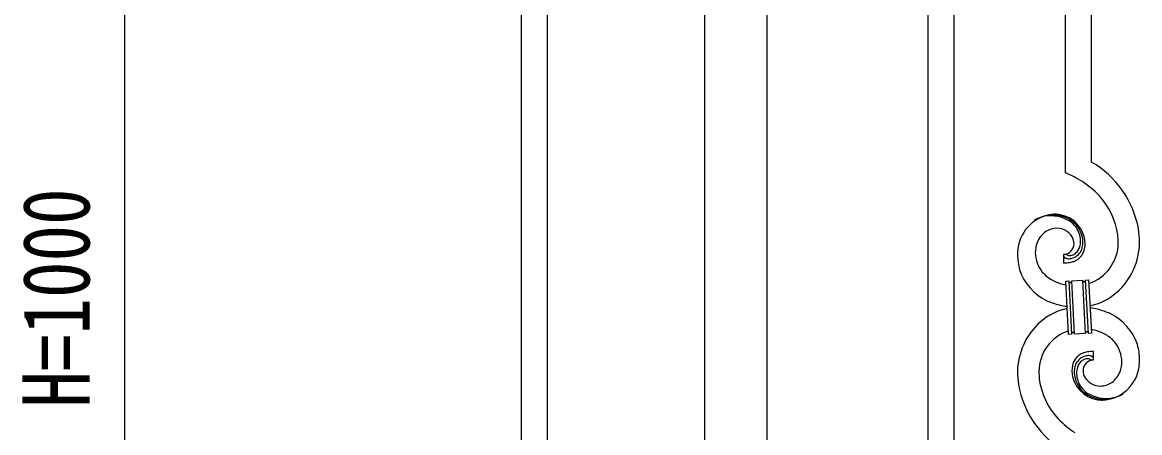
# Model space of a CAD drawing. Units: millimetres, scale not verified. Extents: x -4143 to 4140, y -2900 to 2898.
# Drawn here: x 2138 to 2869, y -1221 to -952 of the extents above; entities that cross this region are included whole.
import ezdxf
from ezdxf.enums import TextEntityAlignment as Align

# ---------------------------------------------------------------- set-up
doc = ezdxf.new("R2010")
doc.units = ezdxf.units.MM
doc.header["$LTSCALE"] = 10
doc.layers.add('0-3_YKK_A1', color=4, linetype='Continuous')
doc.layers.add('0-4_YKK_D', color=6, linetype='Continuous')
doc.styles.add('ＭＳ ゴシック', font='')
doc.styles.get('ＭＳ ゴシック').set_extended_font_data('MS Gothic')

msp = doc.modelspace()

# ---------------------------------------------------------------- linework, layer by layer
at = {"layer": '0-3_YKK_A1'}
for p, q in [((2464.39, -617.46), (2464.39, -1477.46)), ((2481.39, -617.46), (2481.39, -1477.46)), ((2730.89, -1527.96), (2730.89, -671.83)), ((2747.89, -1535.62), (2747.89, -679.48)), ((2584.64, -1469.76), (2584.64, -710.13)), ((2625.14, -710.13), (2625.14, -1468.96)), ((2820.89, -1050.74), (2820.89, -712.33)), ((2837.89, -1043.66), (2837.89, -719.98)), ((2819.61, -1104.03), (2819.61, -1109.66)), ((2821.34, -1103.93), (2821.3, -1103.89)), ((2820.98, -1121.58), (2822.98, -1121.47)), ((2822.81, -1156.53), (2820.98, -1121.58)), ((2822.98, -1121.47), (2824.81, -1156.42)), ((2822.98, -1121.47), (2824.81, -1156.42)), ((2824.98, -1121.37), (2831.97, -1121)), ((2826.81, -1156.32), (2824.98, -1121.37)), ((2826.81, -1156.32), (2824.98, -1121.37)), ((2831.97, -1121), (2833.8, -1155.95)), ((2831.97, -1121), (2833.8, -1155.95)), ((2833.96, -1120.9), (2835.96, -1120.79)), ((2835.8, -1155.85), (2833.96, -1120.9)), ((2835.8, -1155.85), (2833.96, -1120.9)), ((2835.96, -1120.79), (2837.79, -1155.74)), ((2833.8, -1155.95), (2826.81, -1156.32)), ((2837.79, -1155.74), (2835.8, -1155.85)), ((2824.81, -1156.42), (2822.81, -1156.53)), ((2839.16, -1173.29), (2839.16, -1167.66))]:
    msp.add_line(p, q, dxfattribs=at)
for centre, radius, start, end in [((2806.12, -1098.65), 63.51, 10.35161, 59.98129), ((2790.91, -1122.23), 77.52, 58.09207, 67.25451), ((2792.4, -1115.22), 70.83, 44.66413, 56.11375), ((2806.67, -1098.47), 48.94, 8.34117, 42.46423), ((2815.23, -1103.55), 25.8, 93.32071, 172.51621), ((2812.99, -1101.53), 23.35, 100.22055, 123.06293), ((2812.1, -1100.07), 21.64, 114.03797, 123.20041), ((2812.57, -1104.99), 26.37, 101.45833, 110.62077), ((2811.13, -1102.75), 23.91, 58.32221, 99.13811), ((2812.35, -1101.11), 22.83, 55.80231, 98.83418), ((2813.01, -1107.96), 30.18, 81.75927, 88.6327), ((2813.93, -1097.62), 19.82, 2.93287, 80.09305), ((2812.15, -1098.69), 19.96, 38.67582, 54.69252), ((2814.42, -1096.41), 17.81, 0.98782, 52.79888), ((2817.03, -1102.21), 15.91, 124.79717, 158.92023), ((2815.37, -1100.66), 13.7, 90.92404, 122.80248), ((2815.14, -1098.78), 11.81, 31.66932, 89.96618), ((2814.08, -1095.75), 16.65, 3.05544, 34.93388), ((2794.91, -1098.34), 74.52, 1.69315, 8.56658), ((2821.69, -1103.28), 20.66, 160.79961, 179.0953), ((2819.37, -1096.97), 7.06, 271.94675, 359.15238), ((2816.57, -1097.37), 9.87, 1.71703, 29.08813), ((2817.72, -1095.44), 13, 343.25523, 359.27192), ((2812.12, -1095.61), 18.61, 0.00912, 2.30088), ((2810.75, -1095.85), 21.48, 354.73444, 359.31749), ((2784.23, -1095.23), 49.51, 356.11598, 358.40773), ((2826.92, -1096.2), 28.47, 288.78486, 359.66823), ((2824.29, -1095.45), 45.11, 311.69156, 359.13068), ((2792.88, -1097.52), 62.52, 1.05985, 5.64291), ((2838.76, -1105.43), 49.39, 173.90791, 178.49096), ((2831.64, -1103.41), 42.25, 180.97488, 194.7094), ((2822.71, -1102.3), 21.69, 181.73423, 218.09534), ((2823.68, -1101.47), 3.4, 226.51131, 265.10349), ((2823.57, -1099.3), 5.56, 268.11121, 274.98464), ((2823.4, -1099.31), 5.56, 276.75289, 283.62632), ((2822.62, -1097.07), 7.92, 285.26046, 301.27715), ((2822.35, -1097.14), 9.84, 285.20418, 332.64329), ((2821.52, -1096.26), 9.21, 304.50289, 322.79857), ((2820.15, -1095.81), 10.58, 325.36923, 341.38592), ((2821.98, -1097.96), 11.65, 310.46426, 337.83535), ((2818.78, -1096.12), 13.5, 335.76388, 344.92632), ((2816.91, -1096.07), 15.33, 346.5526, 353.42603), ((2816.76, -1096.58), 17.02, 340.14634, 347.01977), ((2810.82, -1095.98), 22.95, 348.90607, 353.48912), ((2818.67, -1059.16), 50.51, 271.06686, 273.35861), ((2820.94, -1104.99), 1.32, 181.57539, 199.87108), ((2821.48, -1104.67), 1.94, 203.42067, 212.58311), ((2821.61, -1104.45), 2.18, 215.66777, 222.5412), ((2822.47, -1103.46), 3.48, 224.95022, 229.53328), ((2822.48, -1103.19), 3.69, 232.11445, 236.6975), ((2823.01, -1102.06), 4.94, 238.78071, 243.36376), ((2822.87, -1101.95), 4.97, 245.32919, 252.20263), ((2823.03, -1100.67), 6.24, 254.40477, 279.51397), ((2816.7, -1062.5), 47.35, 275.98289, 278.27465), ((2819.47, -1087.48), 22.25, 280.47205, 285.0551), ((2819.67, -1085.02), 22.25, 281.37874, 283.6705), ((2820.53, -1092.92), 16.72, 286.39497, 293.26841), ((2821.1, -1095.53), 14.11, 295.31367, 306.76329), ((2824.05, -1102.84), 35.15, 198.75741, 243.99714), ((2824.58, -1099.04), 25.21, 221.30967, 239.60535), ((2828.69, -1088.93), 36.05, 242.10391, 251.26635), ((2830.05, -1077.54), 47.33, 254.13656, 259.10899), ((2824.28, -1121.38), 1.3, 183.82905, 206.67143), ((2824.18, -1121.37), 1.22, 209.47499, 236.84608), ((2824, -1121.53), 0.988, 239.981, 271.85944), ((2823.96, -1121.52), 1.01, 274.12597, 296.96835), ((2823.88, -1121.46), 1.1, 299.49749, 333.62056), ((2823.73, -1121.42), 1.25, 335.05202, 2.42312), ((2833.11, -1120.95), 1.14, 182.69188, 245.26086), ((2832.99, -1121.04), 1.01, 249.05747, 271.89984), ((2832.94, -1121.06), 0.996, 274.62489, 317.65676), ((2832.76, -1120.95), 1.2, 319.62971, 2.66157), ((2828.23, -1098.34), 40.34, 282.33811, 310.23726), ((2830.54, -1178.98), 40.34, 102.33737, 130.23524), ((2830.29, -1084.96), 54, 246.36546, 255.5279), ((2832.48, -1060.66), 78.17, 258.42341, 262.18445), ((2826.3, -1216.66), 78.17, 78.42348, 82.18511), ((2828.49, -1192.36), 54, 66.36546, 75.5279), ((2834.49, -1181.87), 45.11, 131.69177, 179.13089), ((2834.73, -1174.48), 35.15, 18.75728, 63.99701), ((2831.86, -1181.12), 28.47, 108.78691, 179.66852), ((2826.04, -1156.38), 1.23, 138.99058, 182.02245), ((2825.84, -1156.28), 1.01, 94.94054, 135.75643), ((2825.76, -1156.31), 1.04, 45.10647, 90.3462), ((2825.59, -1156.4), 1.23, 3.69361, 42.28579), ((2835.06, -1155.91), 1.26, 145.54584, 181.90695), ((2834.81, -1155.78), 0.982, 94.22288, 143.85256), ((2834.77, -1155.78), 0.988, 59.86827, 91.74671), ((2834.63, -1155.91), 1.17, 3.09982, 57.08275), ((2828.73, -1199.78), 47.33, 74.14653, 79.11977), ((2830.08, -1188.39), 36.05, 62.10383, 71.26627), ((2834.19, -1178.28), 25.21, 41.30912, 59.60481), ((2836.06, -1175.02), 21.69, 1.73306, 38.09417), ((2827.14, -1173.91), 42.25, 0.97488, 14.7094), ((2836.59, -1179.2), 11.4, 130.21049, 159.83814), ((2836.43, -1180.18), 9.84, 105.20305, 152.64217), ((2837.67, -1181.79), 14.11, 115.31192, 126.76155), ((2838.25, -1184.4), 16.72, 106.39497, 113.26841), ((2839.31, -1189.84), 22.24, 100.47276, 105.05582), ((2839.11, -1192.3), 22.25, 101.40388, 103.69563), ((2835.75, -1176.64), 6.24, 74.40894, 99.51814), ((2842.08, -1214.82), 47.35, 95.98289, 98.27465), ((2840.1, -1218.16), 50.51, 91.06677, 93.35853), ((2835.39, -1176.74), 6.43, 67.02835, 71.6114), ((2848.3, -1181.24), 23.29, 170.18316, 174.76621), ((2842.26, -1180.72), 17.25, 161.60653, 168.47996), ((2841.87, -1181.25), 15.34, 166.55639, 173.42982), ((2839.99, -1181.2), 13.5, 155.76031, 164.92275), ((2839.54, -1181.94), 11.59, 147.06422, 160.79874), ((2836.93, -1180.67), 8.71, 126.42849, 144.72417), ((2836.2, -1180.31), 8, 105.505, 123.80069), ((2839.4, -1180.35), 7.06, 91.946, 179.15163), ((2836.03, -1180.93), 8.55, 100.98866, 103.28041), ((2835.45, -1178.86), 6.42, 94.79196, 99.37501), ((2835.14, -1176.35), 3.89, 79.63493, 93.36946), ((2835.09, -1175.83), 3.39, 49.91138, 77.28247), ((2832.64, -1178.42), 6.95, 45.92872, 48.22047), ((2835.77, -1175.34), 5, 60.18801, 64.77106), ((2835.24, -1175.8), 5.67, 55.55615, 57.8479), ((2836.31, -1174), 3.59, 48.68051, 53.26356), ((2836.31, -1173.71), 3.37, 41.03416, 45.61721), ((2837.18, -1172.8), 2.13, 30.93534, 37.80877), ((2837.78, -1172.35), 1.38, 2.61824, 27.72743), ((2843.89, -1174.15), 25.41, 272.60101, 351.79652), ((2837.09, -1174.04), 20.66, 340.80017, 359.09585), ((2831.05, -1172.52), 38.34, 352.13198, 359.00542), ((2856.23, -1179.79), 66.86, 181.19657, 188.07), ((2865.9, -1179.8), 62.52, 181.06026, 185.64332), ((2864.98, -1181.43), 39.94, 176.6762, 178.96796), ((2844.73, -1179.8), 19.7, 182.653, 261.8485), ((2848.02, -1181.47), 21.47, 174.73409, 179.31715), ((2844.36, -1180.9), 17.81, 180.98815, 232.79921), ((2841.05, -1181.88), 13, 163.25523, 179.27192), ((2846.65, -1181.71), 18.6, 180.00943, 182.30119), ((2844.69, -1181.57), 16.65, 183.05646, 214.9349), ((2841.94, -1180.01), 9.6, 181.36139, 210.98904), ((2843.73, -1178.36), 12, 213.38278, 269.52776), ((2841.34, -1174.82), 16.4, 306.6003, 338.47874), ((2853.56, -1178.06), 64.5, 189.92903, 239.55871), ((2852.1, -1178.85), 48.94, 188.34153, 222.46459), ((2846.63, -1178.63), 19.96, 218.66983, 234.68652), ((2843.21, -1176.06), 14.3, 271.67125, 303.54969), ((2846.42, -1176.21), 22.83, 235.80102, 278.83289), ((2847.64, -1174.57), 23.91, 238.32321, 279.1391), ((2845.35, -1173.58), 25.95, 262.43494, 269.30837), ((2845.78, -1175.79), 23.35, 280.22357, 303.06594), ((2846.21, -1172.33), 26.37, 281.45441, 290.61685), ((2846.67, -1177.25), 21.64, 294.04654, 303.20898), ((2866.38, -1162.1), 70.83, 224.66249, 236.11211)]:
    msp.add_arc(centre, radius, start, end, dxfattribs=at)
at = {"layer": '0-4_YKK_D'}
msp.add_line((2204.89, -1547.5), (2204.89, -637.5), dxfattribs=at)

# ---------------------------------------------------------------- texts
at = {"layer": '0-4_YKK_D', "style": 'ＭＳ ゴシック', "width": 0.8}
msp.add_text('H=1000', height=43.99, rotation=90, dxfattribs=at).set_placement((2194.89, -1204.5), align=Align.BOTTOM_LEFT)

doc.saveas('drawing.dxf')
